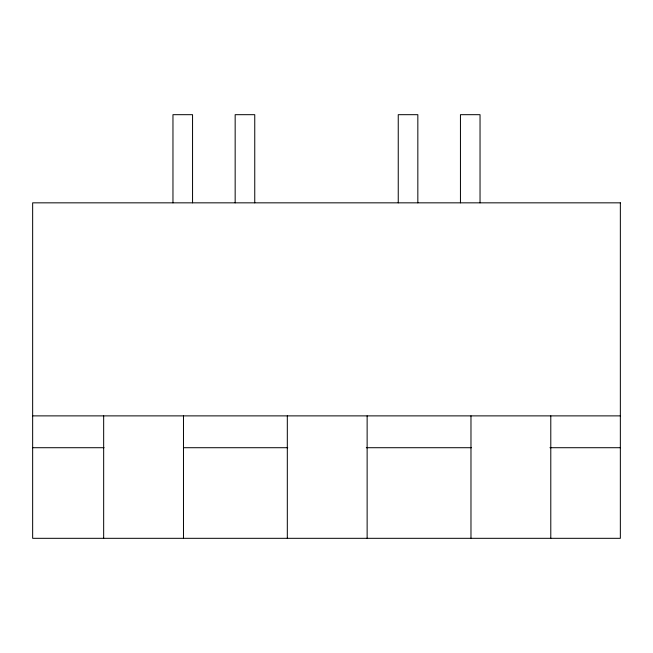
<?xml version="1.0" encoding="UTF-8"?>
<svg xmlns="http://www.w3.org/2000/svg" width="653" height="653" viewBox="0 0 653 653"><rect width="100%" height="100%" fill="white"/><g stroke="black" fill="none" stroke-linecap="round" stroke-linejoin="round"><path stroke-width="0.98" d="M32.65 415.879L620.35 415.879M32.65 447.713L104.072 447.713M183.656 447.713L287.728 447.713M366.292 447.713L471.384 447.713M549.948 447.713L620.35 447.713M550.789 415.879L550.789 538.317M480.037 202.838L480.037 114.683L460.447 114.683L460.447 202.838M470.976 415.879L470.976 538.317M417.838 202.838L417.838 114.683L398.248 114.683L398.248 202.838M367.133 415.879L367.133 538.317M287.32 415.879L287.32 538.317M254.752 202.838L254.752 114.683L235.162 114.683L235.162 202.838M192.553 202.838L192.553 114.683L172.963 114.683L172.963 202.838M183.477 415.879L183.477 538.317M103.664 415.879L103.664 538.317M620.35 202.838L32.65 202.838L32.65 538.317L620.35 538.317L620.35 202.838"/></g></svg>
